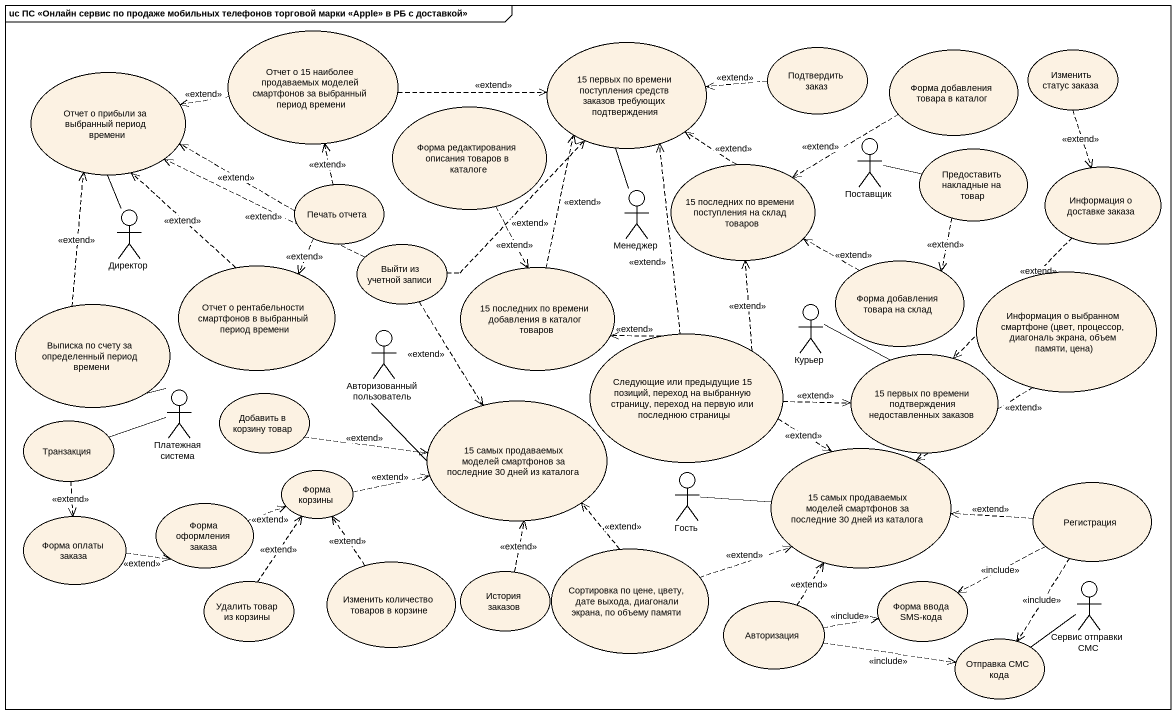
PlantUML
@startuml
mainframe uc ПС <<Онлайн сервис по продаже мобильных телефонов торговой марки <<Apple>> в РБ с доставкой>>
usecase "Отчет о 15 наиболее продаваемых моделей смартфонов за выбранный период времени" as Отчет_о_15_наиболее
usecase "15 первых по времени поступления средств заказов требующих подтверждения" as u15_первых_по_времени
usecase "Подтвердить заказ" as Подтвердить_заказ
usecase "Форма добавления товара в каталог" as Форма_добавления_товара_в
usecase "Изменить статус заказа" as Изменить_статус_заказа
usecase "Отчет о прибыли за выбранный период времени" as Отчет_о_прибыли_за
usecase "Форма редактирования описания товаров в каталоге" as Форма_редактирования
usecase "15 последних по времени поступления на склад товаров" as u15_последних_по_времени
actor Поставщик
usecase "Предоставить накладные на товар" as Предоставить_накладные_на
usecase "Печать отчета" as Печать_отчета
actor Менеджер
usecase "Информация о доставке заказа" as Информация_о_доставке_заказа
actor Директор
usecase "Отчет о рентабельности смартфонов в выбранный период времени" as Отчет_о_рентабельности
usecase "Выйти из учетной записи" as Выйти_из_учетной_записи
usecase "15 последних по времени добавления в каталог товаров" as u15_последних_по_времени_2
usecase "Форма добавления товара на склад" as Форма_добавления_товара_на
usecase "Информация о выбранном смартфоне (цвет, процессор, диагональ экрана, объем памяти, цена)" as Информация_о_выбранном
usecase "Выписка по счету за определенный период времени" as Выписка_по_счету_за
actor Курьер
actor "Авторизованный пользователь" as Авторизованный_пользователь
usecase "Следующие или предыдущие 15 позиций, переход на выбранную страницу, переход на первую или последнюю страницы" as Следующие_или_предыдущие_15
usecase "15 первых по времени подтверждения недоставленных заказов" as u15_первых_по_времени_2
actor "Платежная система" as Платежная_система
usecase "Добавить в корзину товар" as Добавить_в_корзину_товар
usecase Транзакция
usecase "15 самых продаваемых моделей смартфонов за последние 30 дней из каталога" as u15_самых_продаваемых
usecase "Форма корзины" as Форма_корзины
actor Гость
usecase "15 самых продаваемых моделей смартфонов за последние 30 дней из каталога" as u15_самых_продаваемых_2
usecase "Форма оформления заказа" as Форма_оформления_заказа
usecase Регистрация
usecase "Форма оплаты заказа" as Форма_оплаты_заказа
usecase "Сортировка по цене, цвету, дате выхода, диагонали экрана, по объему памяти" as Сортировка_по_цене_цвету
usecase "Удалить товар из корзины" as Удалить_товар_из_корзины
usecase "Изменить количество товаров в корзине" as Изменить_количество_товаров
usecase "История заказов" as История_заказов
usecase "Форма ввода SMS-кода" as Форма_ввода_SMS_кода
actor "Сервис отправки СМС" as Сервис_отправки_СМС
usecase Авторизация
usecase "Отправка СМС кода" as Отправка_СМС_кода
Отчет_о_15_наиболее .right.> u15_первых_по_времени : <<extend>>
Отчет_о_15_наиболее .left.> Отчет_о_прибыли_за : <<extend>>
Подтвердить_заказ .left.> u15_первых_по_времени : <<extend>>
Форма_добавления_товара_в .left.> u15_последних_по_времени : <<extend>>
Изменить_статус_заказа ..> Информация_о_доставке_заказа : <<extend>>
Отчет_о_прибыли_за -- Директор
Форма_редактирования ..> u15_последних_по_времени_2 : <<extend>>
u15_последних_по_времени .up.> u15_первых_по_времени : <<extend>>
Поставщик -right- Предоставить_накладные_на
Предоставить_накладные_на ..> Форма_добавления_товара_на : <<extend>>
Печать_отчета .up.> Отчет_о_15_наиболее : <<extend>>
Печать_отчета .left.> Отчет_о_прибыли_за : <<extend>>
Печать_отчета ..> Отчет_о_рентабельности : <<extend>>
Менеджер -up- u15_первых_по_времени
Информация_о_доставке_заказа ..> u15_первых_по_времени_2 : <<extend>>
Отчет_о_рентабельности .up.> Отчет_о_прибыли_за : <<extend>>
Выйти_из_учетной_записи .up.> u15_первых_по_времени : <<extend>>
Выйти_из_учетной_записи .left.> Отчет_о_прибыли_за : <<extend>>
Выйти_из_учетной_записи ..> u15_самых_продаваемых : <<extend>>
u15_последних_по_времени_2 .up.> u15_первых_по_времени : <<extend>>
Форма_добавления_товара_на .left.> u15_последних_по_времени : <<extend>>
Информация_о_выбранном ..> u15_самых_продаваемых_2 : <<extend>>
Выписка_по_счету_за .up.> Отчет_о_прибыли_за : <<extend>>
Курьер -right- u15_первых_по_времени_2
Следующие_или_предыдущие_15 .up.> u15_первых_по_времени : <<extend>>
Следующие_или_предыдущие_15 .up.> u15_последних_по_времени : <<extend>>
Следующие_или_предыдущие_15 .left.> u15_последних_по_времени_2 : <<extend>>
Следующие_или_предыдущие_15 .right.> u15_первых_по_времени_2 : <<extend>>
Следующие_или_предыдущие_15 ..> u15_самых_продаваемых_2 : <<extend>>
Платежная_система -up- Выписка_по_счету_за
Платежная_система -left- Транзакция
Добавить_в_корзину_товар .right.> u15_самых_продаваемых : <<extend>>
Транзакция ..> Форма_оплаты_заказа : <<extend>>
u15_самых_продаваемых -up- Авторизованный_пользователь
Форма_корзины .right.> u15_самых_продаваемых : <<extend>>
Гость -right- u15_самых_продаваемых_2
Форма_оформления_заказа .right.> Форма_корзины : <<extend>>
Регистрация .left.> u15_самых_продаваемых_2 : <<extend>>
Регистрация .left.> Форма_ввода_SMS_кода : <<include>>
Регистрация ..> Отправка_СМС_кода : <<include>>
Форма_оплаты_заказа .right.> Форма_оформления_заказа : <<extend>>
Сортировка_по_цене_цвету .up.> u15_самых_продаваемых : <<extend>>
Сортировка_по_цене_цвету .right.> u15_самых_продаваемых_2 : <<extend>>
Удалить_товар_из_корзины .up.> Форма_корзины : <<extend>>
Изменить_количество_товаров .up.> Форма_корзины : <<extend>>
История_заказов .up.> u15_самых_продаваемых : <<extend>>
Сервис_отправки_СМС -left- Отправка_СМС_кода
Авторизация .up.> u15_самых_продаваемых_2 : <<extend>>
Авторизация .right.> Форма_ввода_SMS_кода : <<include>>
Авторизация .right.> Отправка_СМС_кода : <<include>>
@enduml
